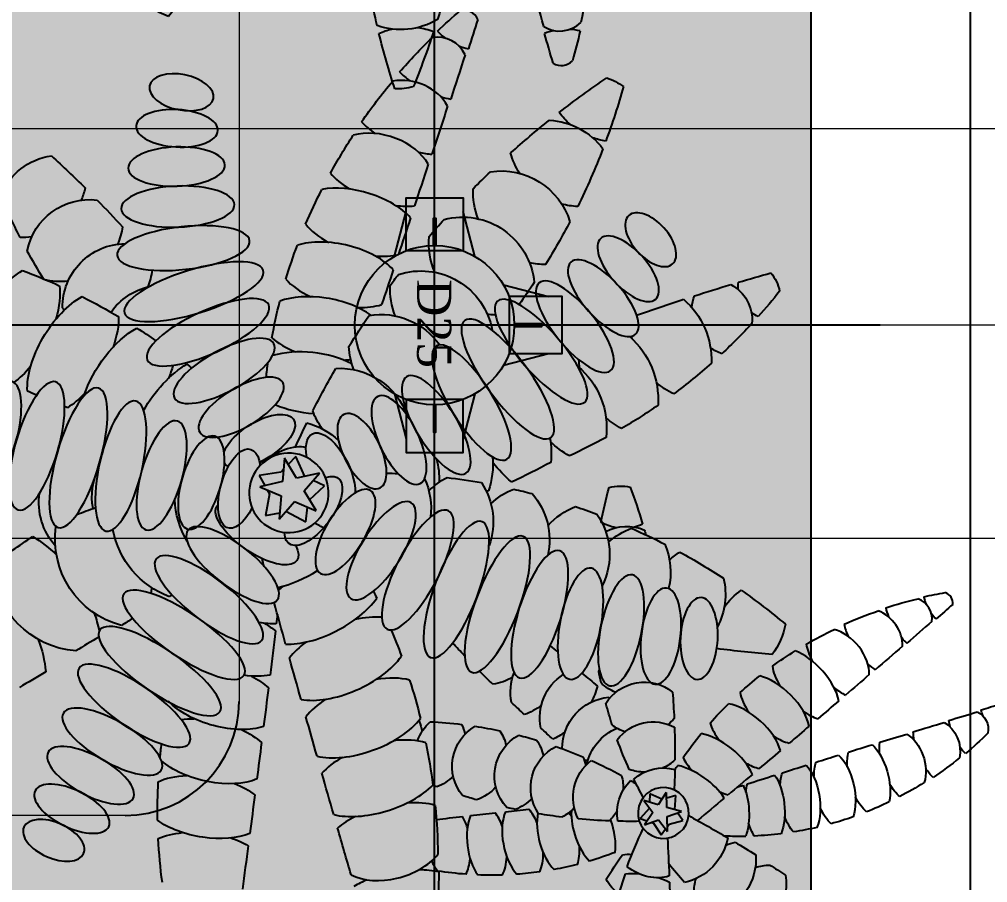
# Model space of a CAD drawing. Header units: millimetres. Extents: x -343543 to 400519, y -115663 to 104219.
# Drawn here: x 30962.3 to 31387.5, y -35083.5 to -34704.4 of the extents above; entities that cross this region are included whole.
import ezdxf

# ---------------------------------------------------------------- set-up
doc = ezdxf.new("R2010")
doc.units = ezdxf.units.MM
doc.layers.get('0').update_dxf_attribs({"color": 231, "lineweight": 0})
doc.layers.get('DefPoints').update_dxf_attribs({"color": 191})
for name, color, linetype, lineweight in [('A-PATT', 252, 'Continuous', 9), ('A-SYMBOLS', 10, 'Continuous', 13), ('SME-E-COND-POW', 131, 'Continuous', 18), ('SME-E-POW-DIM', 135, 'Continuous', 18), ('TEXT DIEN', 3, 'Continuous', 18)]:
    doc.layers.add(name, color=color, linetype=linetype, lineweight=lineweight)
for name, color, linetype in [('E-WIRE', 5, 'Continuous'), ('XREF MAT BANG NOI THAT$0$A-PATT', 8, 'Continuous'), ('XREF MAT BANG NOI THAT$0$FF-Plants', 8, 'Continuous'), ('XREF MAT BANG TUONG XAY$0$A-FNSH', 8, 'Continuous'), ('XREF MAT BANG TUONG XAY$0$A-FURN', 8, 'Continuous'), ('ống ghen', 6, 'Continuous')]:
    doc.layers.add(name, color=color, linetype=linetype)
doc.styles.add('ROMANS1', font='vntimeh.shx', dxfattribs={"width": 0.8, "bigfont": 'bigfont.shx'})
doc.styles.add('SM-DIMTEXT', font='SME.shx', dxfattribs={"width": 0.7})
doc.dimstyles.new('SDIM-100', dxfattribs={"dimscale": 100, "dimtxt": 2, "dimasz": 0.6, "dimexe": 0.6, "dimexo": 0.2, "dimgap": 0.5, "dimtad": 1, "dimdec": 0, "dimzin": 12, "dimtxsty": 'SM-DIMTEXT', "dimblk": 'ARCHTICK', "dimblk1": 'ARCHTICK', "dimblk2": 'ARCHTICK', "dimcen": 0.12, "dimdle": 0.6, "dimclrd": 7, "dimclre": 8, "dimadec": 0, "dimazin": 3, "dimtfac": 2, "dimtix": 1, "dimtmove": 1, "dimatfit": 3, "dimfxl": 1, "dimtzin": 0, "dimarcsym": 1})

# ---------------------------------------------------------------- blocks, each defined once
blk = doc.blocks.new('XREF MAT BANG NOI THAT$0$YLD.Studio-03-28')
at = {"layer": 'XREF MAT BANG NOI THAT$0$FF-Plants', "color": 8}
for p, q in [((-29.06, 218.92), (-24.42, 222.98)), ((-24.42, 222.98), (-23, 219.19)), ((-35.01, 218.66), (-31.74, 218.8)), ((-32.59, 213), (-35.01, 218.66)), ((-30.1, 213.92), (-32.2, 220.17)), ((-32.2, 220.17), (-26.83, 216.35)), ((-30.36, 218.86), (-29.06, 218.92)), ((-26.83, 216.35), (-21.54, 220.27)), ((-21.54, 220.27), (-23.52, 213.99)), ((-22.39, 217.56), (-22.33, 217.39)), ((-22.33, 217.39), (-17.04, 214.24)), ((-35.39, 210), (-30.1, 213.92)), ((-32.89, 211.86), (-32.59, 213)), ((-23.52, 213.99), (-18.15, 210.17)), ((-17.04, 214.24), (-20.26, 211.67)), ((-28.81, 210.07), (-35.39, 210)), ((-34.16, 207.04), (-33.37, 210.02)), ((-26.71, 203.82), (-28.81, 210.07)), ((-24.74, 210.11), (-26.71, 203.82)), ((-18.26, 210.09), (-24.74, 210.11)), ((-21.79, 210.1), (-22.86, 204.47)), ((-28.05, 207.8), (-34.16, 207.04)), ((-22.86, 204.47), (-25.89, 206.42)), ((-3.47, 3.35), (-1.55, 13.44)), ((-1.36, 13.34), (2.83, 4.15)), ((-9.06, 2.82), (-8.03, 12.37)), ((-8.03, 12.37), (-2.3, 9.48)), ((0.92, 8.33), (9.61, 10.47)), ((9.61, 10.47), (8.81, 4.91)), ((2.83, 4.15), (13.02, 5.44)), ((13.02, 5.44), (5.54, -1.6)), ((-15.62, -3.78), (-11.18, 0.69)), ((-13.66, 2.06), (-3.47, 3.35)), ((-4.66, -2.89), (-13.66, 2.06)), ((-9.27, 2.61), (-9.06, 2.82)), ((8.25, 0.95), (13.32, -7.22)), ((-6.85, -7.71), (-15.62, -3.78)), ((-6.58, -12.98), (-4.66, -2.89)), ((5.54, -1.6), (9.92, -10.89)), ((-5.92, -9.53), (-6.85, -7.71)), ((0.91, -5.95), (-6.58, -12.98)), ((9.92, -10.89), (0.91, -5.95)), ((13.32, -7.22), (8.57, -8.04)), ((-2.6, -15.99), (-4.94, -11.44)), ((3.84, -8.87), (-2.6, -15.99)), ((5.65, -8.55), (3.84, -8.87))]:
    blk.add_line(p, q, dxfattribs=at)
for centre, major_axis, ratio, start_param, end_param in [((112.08, 162.81), (-49.51, 144.63), 1, -0.132709, -0.045878), ((78.73, 305.04), (-8.66, 1.18), 0.959793, 3.11439, 4.439794), ((111.07, 162.3), (-108.1, 108.1), 1, -0.487515, -0.393227), ((64.36, 297.58), (-7.76, 9.92), 0.800189, 3.860592, 5.342894), ((78.73, 305.04), (-7.5, 12.73), 0.490947, 0.941091, 1.224771), ((90.56, 310.2), (-4.8, 8.15), 0.490947, 1.706256, 2.018765), ((-3506.28, 4685.53), (4396.41, 3576.45), 1, -1.566496, -1.564955), ((64.36, 297.58), (-9.68, 14.44), 0.490947, 0.847911, 1.176828), ((-3507.5, 4685.01), (-3612.43, 4366.89), 1, 3.135264, 3.137574), ((110.16, 161.69), (-108.1, 108.1), 1, -0.371224, -0.289813), ((49.87, 288.97), (-9.31, 11.6), 0.671515, 3.780069, 5.510321), ((110.16, 161.69), (140.84, 59.44), 1, 1.700812, 1.771763), ((36.77, 280.2), (-11.29, 13.22), 0.490947, 3.820292, 5.530953), ((49.87, 288.97), (-10.5, 13.85), 0.490947, 0.705769, 1.183947), ((-3508.52, 4684.49), (-3637.95, 4345.65), 1, 3.126715, 3.12923), ((78.73, 305.04), (-7.5, 12.73), 0.490947, 1.899231, 2.110255), ((36.77, 280.2), (-11.29, 13.22), 0.490947, 0.612122, 1.183947), ((64.36, 297.58), (-9.68, 14.44), 0.490947, 1.965112, 2.204238), ((-36.53, 255.61), (24.13, 6.93), 1, 0.525946, 2.02247), ((110.16, 161.69), (-135.48, 70.83), 1, -0.447445, -0.381296), ((24.2, 270.68), (-12.04, 12.54), 0.490947, 3.745574, 5.607066), ((-3509.43, 4683.88), (4426, 3539.76), 1, -1.56581, -1.563625), ((24.2, 270.68), (-12.04, 12.54), 0.490947, 0.587277, 1.183947), ((49.87, 288.97), (-10.5, 13.85), 0.490947, 1.989445, 2.346129), ((-720.63, 285.06), (47.67, 699.96), 1, -1.530529, -1.51896), ((110.16, 161.69), (122.85, 90.99), 1, 1.683103, 1.75189), ((12.21, 260.44), (-12.75, 11.82), 0.490947, 3.756496, 5.600887), ((-3509.43, 4683.88), (-3727.07, 4269.46), 1, 3.100959, 3.102883), ((36.77, 280.2), (-11.29, 13.22), 0.490947, 1.989445, 2.434591), ((1735.19, -5818.21), (6085.55, 1618.54), 1, 1.570168, 1.571709), ((-34.53, 238.25), (24.11, 6.98), 1, 0.623023, 1.976347), ((-39.57, 280.44), (17.75, 17.75), 1, 4.607864, 4.865684), ((12.21, 260.44), (-12.75, 11.82), 0.490947, 0.644013, 1.183947), ((-3509.43, 4683.88), (4624.03, 3276.85), 1, -1.51289, -1.511066), ((1733.93, -5818.97), (6080.08, 1638.94), 1, 1.568463, 1.570774), ((110.16, 161.69), (137.81, 66.16), 1, 1.97756, 2.055063), ((0.84, 249.53), (-13.41, 11.06), 0.490947, 3.843286, 5.522008), ((24.2, 270.68), (-12.04, 12.54), 0.490947, 1.989445, 2.449387), ((1732.81, -5819.56), (6080.13, 1638.78), 1, 1.570977, 1.573492), ((-0.63, 379.26), (142.85, 91.9), 1, -1.384301, -1.327735), ((-720.04, 286.02), (-701.55, 6.28), 1, 3.0954, 3.110587), ((1731.66, -5819.98), (-1615.59, 6086.33), 1, 0.006845, 0.00903), ((0.84, 249.53), (-13.41, 11.06), 0.490947, 0.772729, 1.183947), ((-3509.43, 4683.88), (4666.78, 3215.67), 1, -1.502458, -1.500526), ((-1.9, 378.5), (-165.87, 36.57), 1, 2.451966, 2.538798), ((-29.43, 220.51), (24.16, 6.83), 1, 0.898919, 2.050573), ((-35.43, 264.12), (-16.34, 16.34), 1, 2.931778, 3.115115), ((110.16, 161.69), (152.65, 8.26), 1, 2.473403, 2.533368), ((-9.89, 237.97), (-14.03, 10.26), 0.490947, 3.98658, 5.391529), ((12.21, 260.44), (-12.75, 11.82), 0.490947, 1.989445, 2.378033), ((1731.66, -5819.98), (-1657.99, 6074.92), 1, 0.002676, 0.0046), ((-3802.7, -4823.64), (3939.99, 4912.23), 1, 0.037597, 0.040172), ((-35.43, 264.12), (-23.07, 1.39), 1, 1.051839, 1.328745), ((-720.04, 286.02), (616.83, 334.27), 1, -0.585206, -0.557024), ((-3509.43, 4683.88), (-3616.54, 4363.48), 1, 3.118357, 3.120569), ((1731.66, -5819.98), (-1740.97, 6051.66), 1, -0.008287, -0.006463), ((-3.02, 377.92), (155.04, 69.38), 1, -1.435677, -1.341389), ((127.6, 283.85), (-65.98, 167.44), 1, 1.44855, 1.508293), ((0.84, 249.53), (-13.41, 11.06), 0.490947, 1.989445, 2.229937), ((1731.66, -5819.98), (6068.37, 1681.78), 1, 1.574905, 1.576837), ((1731.66, -5819.98), (6040.95, 1777.78), 1, 1.561619, 1.56383), ((-3509.43, 4683.88), (4456.75, 3501), 0.999996, -1.568653, -1.568182), ((-44.34, 218.17), (2.86, 15.19), 0.674119, 0.619056, 1.96912), ((-61.12, 228.36), (6.89, 18.04), 0.490947, -1.382632, -1.117508), ((-3801.92, -4824.15), (-5247.07, 3481.64), 1, 4.656891, 4.659536), ((1731.66, -5819.98), (-1741.86, 6051.4), 1, -0.000673, 0.001759), ((-4.16, 377.5), (162.71, 48.75), 1, -1.409424, -1.328013), ((-26.44, 214.07), (10.66, 3.34), 1, 2.51498, 8.798165), ((-4.16, 377.5), (166.05, 35.75), 1, -1.435097, -1.364146), ((-14.47, 379.35), (168.73, 19.57), 1, 4.249273, 4.338395), ((-49.05, 218.03), (12.57, 12.57), 1, 2.371043, 2.858653), ((-61.12, 228.36), (6.89, 18.04), 0.490947, 4.093897, 4.421075), ((-13.69, 378.84), (130.31, 108.96), 1, 3.770987, 3.877921), ((-64.79, 221.43), (12.57, 12.57), 1, 4.751811, 4.987715), ((-4.16, 377.5), (164.77, 41.25), 1, 4.707412, 4.773561), ((526.07, -46.66), (-534.41, 43.59), 1, -0.428061, -0.382463), ((59.69, 184.07), (29.02, 10.35), 1, 0.808688, 1.28377), ((-55.75, 518.68), (303.42, 60.18), 1, 4.487866, 4.529554), ((-194.26, -81.14), (-340.97, 43.28), 1, 4.265182, 4.291331), ((-4.16, 377.5), (163.33, 46.63), 1, 4.450499, 4.528003), ((-4.16, 377.5), (164.53, 42.22), 1, 4.590669, 4.659456), ((-210.33, 182.27), (274.76, 72.47), 1, -0.238473, -0.152339), ((35.51, 81.27), (131.95, 77.19), 1, 1.656346, 1.73385), ((168.91, 65.58), (175.84, 175.84), 1, 1.749512, 1.787497), ((-26.44, 214.07), (18.86, 5.87), 1, 4.670835, 5.646892), ((0.15, 186.04), (18.66, 6.47), 1, 1.463413, 1.78637), ((-4.16, 377.5), (-169.25, 14.4), 1, 1.633457, 1.647085), ((-194.26, -81.14), (332.46, 87.19), 1, 0.686963, 0.72865), ((136.04, 286.66), (163.45, 80.39), 1, 3.162192, 3.211903), ((168.91, 65.58), (-248.62, 4.92), 1, -0.533723, -0.478886), ((-38.49, 176.4), (19.76, 4.77), 1, 1.257993, 1.538395), ((-26.44, 214.07), (19.57, 5.52), 1, 3.665974, 4.623303), ((-219.23, 208.35), (-2.52, 197.04), 1, 4.62716, 4.640944), ((0.15, 186.04), (19.73, 0.93), 1, 2.492605, 2.840702), ((-12.17, 199.02), (19.05, 5.22), 1, 4.498677, 5.919621), ((45.87, 184.29), (-15.39, 9.32), 0.456009, 4.712389, 10.995574), ((35.51, 81.27), (122.26, 91.78), 1, 1.654961, 1.723748), ((-38.49, 176.4), (14.37, 14.37), 1, 6.20659, 6.525099), ((12.76, 175.19), (13.97, 13.97), 1, 0.893491, 1.083533), ((-194.26, -81.14), (330.16, 95.54), 1, 0.616686, 0.650472), ((-219.23, 208.35), (194.06, 34.27), 1, -0.344998, -0.269905), ((136.04, 286.66), (161.48, 84.28), 1, 3.213448, 3.290852), ((0.15, 186.04), (19.09, 5.09), 1, 4.409152, 6.108959), ((51.18, 157.5), (29.51, 8.88), 1, 0.454219, 1.166567), ((62.91, 216.62), (29.87, 7.57), 1, 4.47824, 4.82433), ((35.51, 81.27), (-148.48, 36.37), 1, -0.491682, -0.425533), ((-31.6, 194.2), (19.44, 5.96), 1, 3.340978, 4.744634), ((37.36, 169.77), (-18.94, 9.66), 0.405439, 4.712389, 10.995574), ((-43.03, 160.33), (19.47, 5.84), 1, 1.450716, 1.781814), ((12.76, 175.19), (13.97, 13.97), 1, 2.10285, 2.425749), ((526.07, -46.66), (138.11, 518.1), 0.999988, 1.397662, 1.398225), ((168.91, 65.58), (175.84, 175.84), 1, 1.886405, 1.928292), ((-19.36, 195.28), (21.85, 5.76), 1, 4.079193, 5.036001), ((-210.33, 182.27), (225.55, 172.84), 1, -0.746111, -0.667384), ((35.51, 81.27), (126.64, 85.63), 1, 1.922607, 1.993558), ((-219.23, 208.35), (83.86, 178.33), 1, -1.386044, -1.32182), ((-43.03, 160.33), (14.37, 14.37), 1, 6.051325, 6.246402), ((-9.04, 158.46), (15.97, 15.97), 1, 1.62073, 1.685999), ((136.04, 286.66), (-147, 107.56), 1, 1.299788, 1.35347), ((-38.49, 176.4), (19.63, 5.27), 1, 3.264132, 4.962173), ((-152.83, 119.29), (-39.14, 157.18), 0.999998, -1.523468, -1.519833), ((29.73, 153.87), (-23, 9.44), 0.362784, 4.712389, 10.995574), ((25.1, 162.9), (13.97, 13.97), 1, 2.141547, 2.531114), ((-4398.2, 3808.72), (-4372.42, 3605.73), 1, 3.130858, 3.132682), ((-49.93, 142.53), (20.08, 3.19), 1, 1.584425, 2.014209), ((-15.18, 180.12), (21.78, 6), 1, 3.848498, 5.329427), ((-249.22, -74.28), (240.39, 111.48), 1, 0.552036, 0.646324), ((168.91, 65.58), (-235.52, 79.79), 1, -0.059773, -0.044377), ((-7.94, 123.66), (26.28, 26.28), 1, 1.152024, 1.315215), ((-7.94, 123.66), (35.75, 10.14), 1, 0.979264, 1.182981), ((-157.18, 139.15), (114.54, 114.54), 1, 5.565279, 5.620627), ((136.04, 286.66), (128.8, 128.8), 1, 3.129157, 3.158314), ((45.83, 132.09), (29.23, 9.76), 1, 0.24432, 0.891093), ((35.51, 81.27), (152.83, 3.55), 1, 2.59867, 2.680081), ((-43.03, 160.33), (19.7, 5.03), 1, 3.119432, 4.947597), ((-49.93, 142.53), (19.63, 5.28), 1, 0.11264, 0.485987), ((596.91, 254.59), (622.34, 106.69), 1, 3.129017, 3.14043), ((12.76, 175.19), (-13.97, 13.97), 1, 2.186059, 2.216859), ((59.69, 184.07), (-21.79, 21.79), 1, 2.605271, 2.789078), ((-4398.2, 3808.72), (3709.3, 4284.92), 1, -1.56033, -1.558406), ((-219.23, 208.35), (102.72, 168.17), 1, -1.36396, -1.323145), ((22.16, 137.48), (-22.9, 9.68), 0.362784, 4.712389, 10.995574), ((-55.34, 126.48), (19.56, 5.55), 1, 1.427415, 1.933279), ((-9.38, 164.4), (21.7, 6.3), 1, 3.632054, 4.833195), ((-210.33, 182.27), (284.07, 6.79), 1, -0.199224, -0.142547), ((-247.88, -75.62), (-253.08, 78.52), 1, 4.325258, 4.406669), ((-4398.2, 3808.72), (-4350.72, 3631.89), 1, 3.131468, 3.133513), ((168.91, 65.58), (247.86, 20.07), 1, 2.745054, 2.77094), ((-7.93, 115.69), (27.09, 10.34), 1, 1.529921, 1.821852), ((-49.93, 142.53), (19.47, 5.84), 1, 3.143861, 4.874981), ((-55.34, 126.48), (18.96, 7.33), 1, 0.02821, 0.371208), ((599.04, 237.65), (446.48, 446.48), 1, 2.51248, 2.524814), ((-155.05, 122.21), (-53.34, 152.94), 1, 4.436484, 4.462597), ((37.32, 105.52), (29.5, 8.92), 1, 0.070833, 1.148318), ((52.57, 141.4), (18.84, 5.94), 1, -1.380608, -0.489438), ((-193.37, -80.66), (272.7, 209.21), 0.999999, 0.034329, 0.040727), ((-219.23, 208.35), (-196.25, 17.86), 1, 2.791531, 2.84736), ((15.6, 120.29), (-28.08, 8.27), 0.32034, 4.712389, 10.995574), ((51.18, 157.5), (29.65, 8.4), 1, 4.685359, 5.071661), ((83.87, 118.76), (13.97, 13.97), 1, 1.326609, 1.520011), ((-193.37, -80.66), (302.02, 164.06), 1, 0.133382, 0.183242), ((-61.07, 108.37), (19.97, 3.81), 1, 1.553919, 1.98021), ((-7.25, 147.46), (22.08, 4.8), 1, 3.700579, 4.290899), ((212.26, -123.41), (123.87, 220.24), 1, 0.592112, 0.649927), ((179.63, 116.05), (17.05, 4.43), 1, 0.017414, 0.528736), ((168.91, 65.58), (-241.25, 60.29), 1, 0.002879, 0.010825), ((-4.62, 105.25), (21.36, 7.37), 1, 1.660238, 2.075107), ((83.87, 118.76), (19.39, 3.79), 1, 2.53236, 2.87845), ((212.26, -123.41), (216.66, 130.03), 1, 1.183698, 1.258), ((165.08, 110.91), (16.86, 5.1), 1, -0.398908, 0.769616), ((192.02, 124.28), (10.36, 10.36), 1, 2.177455, 2.408366), ((-247.88, -75.62), (-252.5, 80.36), 1, 4.227807, 4.298758), ((-61.07, 108.37), (14.37, 14.37), 1, 6.040312, 6.266533), ((599.04, 237.65), (-118.6, 620.18), 1, 1.568655, 1.58163), ((136.93, 287.13), (180.4, 25.21), 1, 4.162602, 4.248736), ((65.77, 129.34), (19.56, 2.78), 1, -0.991297, -0.516216), ((212.26, -123.41), (243.25, 68.4), 1, 1.548958, 1.633521), ((130.29, 91.05), (34.26, 9.83), 1, -0.154889, 0.732814), ((174.08, 117.62), (13.83, 13.83), 1, 2.090464, 2.377913), ((-442.18, 870.59), (-725.84, 665.89), 1, 3.003743, 3.018754), ((7408.97, 6418.74), (7972.1, 5739.9), 1, 3.214224, 3.216408), ((-219.23, 208.35), (-195.85, 21.8), 1, 2.710852, 2.781096), ((8.86, 102.44), (-31.05, 7.29), 0.300118, 4.712389, 10.995574), ((-210.33, 182.27), (200.93, 200.93), 1, 5.229534, 5.264231), ((161.54, 110.34), (32.81, 4.67), 1, 2.856985, 3.134232), ((212.26, -123.41), (-178.67, 178.67), 1, -0.414961, -0.339827), ((101.85, 79.89), (36.02, 10.01), 1, -0.133882, 0.768981), ((192.02, 124.28), (10.36, 10.36), 1, 3.225486, 3.448654), ((-55.34, 126.48), (19.81, 4.54), 1, 4.229445, 4.734078), ((27.94, 80.03), (29.81, 7.8), 1, 0.004255, 0.944321), ((45.83, 132.09), (29.57, 8.66), 1, 4.562886, 5.044669), ((-442.18, 870.59), (801.61, 572.42), 1, -1.520806, -1.503839), ((-69.85, 91.43), (14.37, 14.37), 1, 6.083489, 6.308121), ((-219.23, 208.35), (-162.14, 111.99), 0.999993, 3.177662, 3.179972), ((-247.88, -75.62), (-247.49, 94.68), 1, 4.177625, 4.243774), ((599.04, 237.65), (-135.55, 616.7), 1, 1.569186, 1.581315), ((138.4, 100.91), (24.92, 24.92), 1, 2.251134, 2.489202), ((212.26, -123.41), (237.46, 86.4), 1, 1.698623, 1.769893), ((80.27, 69.71), (33.9, 9.65), 1, -0.177157, 0.821616), ((174.08, 117.62), (13.83, 13.83), 1, 3.425162, 3.695399), ((7408.97, 6418.74), (7565.69, 6265.88), 1, 3.149351, 3.151275), ((4.15, 83.88), (-31.05, 7.29), 0.300118, 4.712389, 10.995574), ((-442.18, 870.59), (910.7, 375.34), 1, -1.318792, -1.296699), ((125.75, 89.41), (31.99, 31.99), 1, 2.292971, 2.522054), ((-210.33, 182.27), (135.08, 249.99), 1, -1.44289, -1.413733), ((189.63, -137.44), (232.66, 98.59), 1, 1.646774, 1.723184), ((57.64, 55.67), (33.49, 10.99), 1, 0.477208, 0.781672), ((111.64, 56.42), (-7.72, 28.24), 0.32034, 1.570796326843089, 7.853981634022675), ((129.01, 62.6), (-7.23, 23.79), 0.362784, 1.570796326542845, 7.853981633722432), ((146.35, 65.94), (-5.23, 20.61), 0.405439, 1.570796326753082, 7.853981633932668), ((161.54, 110.34), (-23.43, 23.43), 1, 1.594904, 1.627151), ((163.18, 67.82), (-4.34, 17.46), 0.456009, 1.570796327003859, 7.853981634183445), ((20.76, 55.09), (29.64, 8.42), 1, 0.111098, 1.050224), ((93.51, 50.97), (-10.8, 30.01), 0.300118, 1.570796326502317, 7.853981633681903), ((179.29, 68.9), (-3.44, 13.91), 0.543524, 1.570796326758771, 7.853981633938357), ((-4072.05, -7847.89), (4291.59, 7729.68), 1, 0.045968, 0.048152), ((-247.88, -75.62), (-225.55, 139.07), 1, 4.276146, 4.322723), ((37.32, 105.52), (29.7, 8.22), 1, 4.657908, 5.047475), ((114.45, 84.22), (55.34, 17.26), 1, 2.954557, 3.158273), ((7408.97, 6418.74), (-7814.55, 5952.61), 1, 1.353149, 1.354972), ((1.84, 65.02), (-29.08, 3.35), 0.32034, 4.712389, 10.995574), ((76.05, 43.59), (-11.97, 26.71), 0.32034, 1.570796326202381, 7.853981633381967), ((138.4, 100.91), (24.92, 24.92), 1, 3.208423, 3.306613), ((-136.57, 45.73), (11.39, 24.61), 0.490947, 0.678699, 2.38936), ((-157.53, 58.59), (12.81, 23.9), 0.490947, -1.152148, -0.795463), ((-4072.05, -7847.89), (-8006.89, 3749.05), 1, 4.686888, 4.688812), ((214.95, -118.36), (178.67, 178.67), 1, 1.507122, 1.510757), ((39.13, 37.21), (32.6, 13.39), 1, 0.497671, 0.926523), ((-210.33, 182.27), (200.93, 200.93), 1, 5.025432, 5.079115), ((-136.57, 45.73), (11.39, 24.61), 0.490947, -1.152148, -0.707001), ((59.21, 36.19), (-10.29, 22.63), 0.362784, 1.570796326205139, 7.853981633384725), ((-114.89, 34.11), (9.94, 25.23), 0.490947, 0.603982, 2.420377), ((-4072.05, -7847.89), (4131.37, 7816.49), 1, 0.020191, 0.022015), ((-0.12, 46.92), (-24.85, 0.77), 0.362784, 4.712389, 10.995574), ((-247.88, -75.62), (-132.14, 229.68), 1, 4.701668, 4.714353), ((10.37, 29.18), (29.95, 7.23), 1, 0.306291, 0.866837), ((7408.97, 6418.74), (7593.47, 6232.18), 1, 3.159148, 3.16108), ((27.94, 80.03), (29.51, 8.85), 1, 4.597926, 4.920824), ((20.36, 21.41), (35.04, 3.76), 1, 0.611668, 0.904591), ((-16.31, 226.91), (208.22, 116.26), 1, 3.476887, 3.558298), ((-92.58, 23.77), (8.46, 25.76), 0.490947, 0.614903, 2.459294), ((-114.89, 34.11), (9.94, 25.23), 0.490947, -1.152148, -0.692206), ((-4072.05, -7847.89), (-7987.25, 3790.71), 1, 4.686738, 4.688669), ((44.58, 26.29), (-10.69, 18.38), 0.405439, 4.712389, 10.995574), ((-157.53, 58.59), (12.81, 23.9), 0.490947, 3.847362, 4.32554), ((-92.58, 23.77), (8.46, 25.76), 0.490947, -1.152148, -0.763559), ((-2.03, 29.34), (-21.23, 1.07), 0.405439, 4.712389, 10.995574), ((-69.7, 14.75), (6.95, 26.21), 0.490947, 0.701694, 1.194978), ((-4072.05, -7847.89), (4134.36, 7814.91), 1, 0.014988, 0.0172), ((7408.97, 6418.74), (7542.37, 6293.93), 1, 3.153558, 3.155493), ((-210.33, 182.27), (117.51, 258.72), 1, 4.57275, 4.590231), ((131.9, -270.46), (303.95, 46.02), 1, 1.410038, 1.448165), ((115.03, 12.41), (30.45, 8.87), 1, -1.13023, 0.600891), ((170.71, 18.85), (30.84, 7.37), 1, 2.308965, 2.535186), ((131.9, -270.46), (272.76, 141.78), 1, 0.980189, 1.050433), ((141.32, 15.18), (30.56, 8.47), 1, -1.009427, 0.406762), ((200.45, 17.42), (29.63, 11.31), 1, 2.222132, 2.446764), ((131.9, -270.46), (305.03, 38.2), 1, 1.220489, 1.310482), ((-16.31, 226.91), (-238.48, 0.16), 1, 0.960407, 1.031357), ((-136.57, 45.73), (11.39, 24.61), 0.490947, 3.753714, 4.32554), ((31.44, 15.55), (-8.97, 15.6), 0.456009, 4.712389, 10.995574), ((85.3, 10.6), (30.46, 8.83), 1, -1.194927, 0.516377), ((141.32, 15.18), (22.42, 22.42), 1, 1.840951, 1.956005), ((-98.24, -4.21), (-0.17, 31.89), 0.300118, 1.570796327715664, 7.85398163489525), ((-79.1, -4.35), (-0.17, 31.89), 0.300118, 1.570796327681729, 7.853981634861315), ((-60.17, -3.81), (-1.93, 29.21), 0.32034, 1.570796327460503, 7.853981634640089), ((-46.34, 7.07), (5.41, 26.57), 0.490947, 0.844988, 1.162328), ((-69.7, 14.75), (6.95, 26.21), 0.490947, -1.152148, -0.911655), ((-4072.05, -7847.89), (4020.43, 7874.12), 0.999995, -0.000358, 0.000114), ((170.71, 18.85), (30.57, 8.42), 1, -0.803958, 0.062594), ((233.01, 15.25), (22.42, 22.42), 1, 1.930346, 2.11832), ((131.9, -270.46), (304.53, 42.02), 1, 1.114106, 1.196533), ((-117.19, -5.07), (-0.24, 29.27), 0.32034, 1.570796327763428, 7.853981634943015), ((-41.75, -3.63), (-1.75, 24.8), 0.362784, 1.570796327655833, 7.853981634835419), ((-2.21, 12.53), (17.97, 0.96), 0.456009, -0.597189, 3.712648), ((16.7, 8.87), (-8.97, 15.6), 0.456009, 2.146873, 5.563258), ((29.85, 4.77), (30.46, 8.82), 1, -0.925589, 0.347124), ((20.36, 21.41), (-24.92, 24.92), 1, 3.981782, 4.006026), ((196.77, 21.01), (29.26, 12.23), 1, -0.642229, -0.384041), ((-153.2, -3.84), (1.96, 21.17), 0.405439, 1.570796328573082, 7.853981635752668), ((-135.56, -4.21), (1.64, 24.81), 0.362784, 1.570796328117058, 7.853981635296644), ((-16.31, 226.91), (-229.22, 65.8), 1, 1.354724, 1.380164), ((-114.89, 34.11), (9.94, 25.23), 0.490947, 4.089229, 4.32554), ((-24.15, -2.6), (-0.19, 21.26), 0.405439, -0.638013, 3.222605), ((-1.68, -0.85), (16.8, 4.68), 1, 0.976365, 7.25955), ((526.07, -46.66), (-533.78, 50.69), 1, -0.031866, -0.022297), ((16.7, 8.87), (-8.97, 15.6), 0.456009, 0.467456, 0.526537), ((59.57, 6.58), (30.5, 8.67), 1, -1.032415, 0.085581), ((-185.93, -1.32), (2.52, 14.11), 0.543524, 1.570796329850885, 7.853981637030471), ((-169.96, -2.47), (2.51, 17.82), 0.456009, 1.570796329214219, 7.853981636393805), ((81.71, 372.75), (371.35, 112.19), 1, -1.545573, -1.47882), ((233.01, 15.25), (30.06, 10.11), 1, 2.93965, 3.167819), ((7408.97, 6418.74), (7448.64, 6404.58), 0.999996, 3.142396, 3.142759), ((-1.68, -0.85), (30.78, 7.61), 1, -0.583658, -0.076766), ((200.45, 17.42), (29.86, 10.67), 1, 3.204448, 3.514965), ((170.71, 18.85), (31.33, 4.91), 1, 3.588127, 4.014418), ((81.71, 372.75), (375.62, 96.94), 1, 4.706787, 4.764263), ((141.32, 15.18), (30.42, 8.96), 1, 3.418614, 3.924478), ((-16.31, 226.91), (43.89, 234.41), 0.999817, 3.101661, 3.102023), ((2.69, -9.62), (16.43, 7.35), 0.456009, 4.469975, 5.881978), ((59.57, 6.58), (31.6, 2.68), 1, 3.411523, 3.691925), ((85.3, 10.6), (29.74, 11), 1, 3.388901, 3.719999), ((115.03, 12.41), (30.13, 9.89), 1, 3.425709, 3.855493), ((81.71, 372.75), (387.2, 23.64), 1, -1.44344, -1.416014), ((-12.27, -19.93), (-17.13, 5.51), 0.456009, -1.202658, 3.956111), ((9.82, -24.4), (16.43, 7.35), 0.456009, 3.676106, 8.112547), ((81.71, 372.75), (125.7, 366.99), 1, 3.303209, 3.333224), ((81.71, 372.75), (303.3, 241.85), 1, 3.916053, 3.97089), ((81.71, 372.75), (381.59, 69.8), 1, 4.646106, 4.671992), ((81.71, 372.75), (385.57, 42.67), 1, 4.562726, 4.604613), ((-2252.85, -8538.39), (-8545.74, 2266.3), 1, 4.701636, 4.70346), ((81.71, 372.75), (274.3, 274.3), 1, 3.970904, 3.9863), ((-30.7, -28.05), (37.63, 10.85), 1, 2.625319, 3.656142), ((347.71, -1031.03), (-421.87, 1009.88), 1, -0.006631, -0.005322), ((-2252.85, -8538.39), (-8551.83, 2243.17), 1, 4.696208, 4.698132), ((-19.42, -35.27), (-20.27, 6.41), 0.405439, 4.712389, 10.995574), ((-2252.85, -8538.39), (-8621.33, 1959.18), 1, 4.660334, 4.662519), ((-54.01, -42.19), (37.73, 10.48), 1, 2.536003, 3.99264), ((349.46, -1031.24), (-463.71, 991.37), 1, -0.028589, -0.02333), ((-87.23, -62.66), (27.69, 27.69), 1, 0.325822, 0.38925), ((-8.86, -9.28), (37.91, 9.83), 1, 3.330519, 3.823619), ((9.82, -24.4), (16.43, 7.35), 0.456009, 2.859453, 3.117262), ((17.85, -39.21), (19.27, 8.99), 0.405439, 1.57079632768765, 7.853981634867236), ((-2251.17, -8538.7), (-8572.61, 2162.43), 1, 4.681123, 4.683637), ((359.2, -1027.87), (-505.61, 970.67), 1, -0.046419, -0.035711), ((-144.74, -80.92), (62.14, 16.95), 1, 0.376175, 0.503716), ((146.28, 173.41), (125.19, 202.98), 1, 3.20818, 3.236102), ((-77.49, -59.29), (37.64, 10.78), 1, 2.340663, 3.806949), ((-26.5, -51.49), (-23.66, 7.62), 0.362784, 4.712389, 10.995574), ((26.92, -54.35), (22.08, 11.43), 0.362784, 1.570796327497962, 7.853981634677549), ((-2249.4, -8538.82), (2847.8, 8369.93), 1, 0.047108, 0.049418), ((331.95, -1039.41), (-475.18, 985.92), 1, -0.016941, -0.004606), ((-158.04, -84.69), (48.67, 12.59), 1, 0.346459, 0.63839), ((146.28, 173.41), (218.45, 95.67), 1, 3.887248, 3.956035), ((-2247.33, -8538.82), (-8509.72, 2398), 1, 4.704566, 4.706107), ((37, -69.71), (24.92, 15.36), 0.32034, 1.570796327774609, 7.853981634954195), ((-33.09, -68.65), (-27.34, 10.47), 0.32034, 4.712389, 10.995574), ((146.28, 173.41), (-237.73, 18.93), 1, 1.348729, 1.414878), ((151.8, 172.98), (230.46, 61.33), 1, 4.668631, 4.725197), ((48.34, -84.81), (24.81, 20.04), 0.300118, 1.57079632810651, 7.853981635286097), ((146.28, 173.41), (237.52, 21.41), 1, 4.428413, 4.499364), ((149.73, 172.98), (223.14, 84.15), 1, 4.474071, 4.560902), ((-220.45, 158.67), (243.63, 139.54), 1, -1.489547, -1.458183), ((-243.8, -91.45), (264.26, 19.49), 1, 0.009088, 0.019373), ((146.28, 173.41), (194.5, 137.99), 1, 4.006003, 4.087414), ((147.96, 173.1), (221.93, 87.29), 1, 4.351733, 4.446021), ((-144.74, -80.92), (63.14, 12.72), 1, -0.23803, -0.034314), ((-40.5, -86.16), (-30.37, 9.73), 0.300118, 4.712389, 10.995574), ((-35.41, -47.99), (27.47, 7.73), 1, 3.664996, 4.302342), ((0.63, -59.31), (30.07, 1.97), 0.490947, 4.416405, 5.391529), ((-50.58, -65.86), (27.48, 7.71), 1, 3.119645, 3.993323), ((-0.76, -86.6), (30.13, 0.22), 0.490947, 0.96074, 1.183947), ((61.65, -99.31), (18.92, 22.34), 0.32034, 1.570796328619921, 7.853981635799506), ((-189.38, 175.29), (267.12, 86.45), 1, -1.561478, -1.485068), ((-243.8, -91.45), (263.77, 25.24), 1, -0.115009, -0.077099), ((75.39, -111.51), (14.64, 20.1), 0.362784, 1.570796329213647, 7.853981636393232), ((-46.34, -104.18), (-27.9, 8.85), 0.32034, 4.712389, 10.995574), ((-0.76, -86.6), (30.13, 0.22), 0.490947, 4.156103, 5.522008), ((-3.74, -113.76), (-30.09, 1.53), 0.490947, -1.152148, -0.763559), ((-3.74, -113.76), (-30.09, 1.53), 0.490947, 3.785606, 4.32554), ((89.67, -121.79), (12.46, 17.23), 0.405439, 1.570796329326606, 7.853981636506192), ((9598.21, -2076.1), (2025.09, 9612.52), 0.999996, 1.576143, 1.576274), ((-243.8, -91.45), (253.99, 75.53), 1, -0.413209, -0.344422), ((20.15, -82.2), (26.71, 7.46), 1, 4.4537, 5.200923), ((33.25, -129.97), (27.7, 1.31), 1, 1.048117, 1.324965), ((-52.66, -121.47), (-23.66, 7.62), 0.362784, 4.712389, 10.995574), ((103.71, -131.02), (9.17, 15.48), 0.456009, 1.570796330207066, 7.853981637386653), ((9598.21, -2076.1), (1960.63, 9625.89), 0.999995, 1.570929, 1.571374), ((-3.74, -113.76), (-30.09, 1.53), 0.490947, 0.614903, 2.459294), ((26.1, -105.91), (26.71, 7.46), 1, 3.832451, 5.407049), ((-8.3, -140.7), (-29.95, 3.28), 0.490947, -1.152148, -0.762871), ((249.16, -37.37), (-180.84, 180.84), 1, 1.145565, 1.150477), ((42.16, -151.58), (26.58, 7.9), 1, 0.822433, 1.110363), ((-414.46, -240.64), (-94.86, 473.15), 1, -1.563798, -1.53036), ((117.96, -138.21), (5.53, 13.22), 0.543524, 1.570796330777153, 7.853981637956739), ((-8.3, -140.7), (-29.95, 3.28), 0.490947, 3.728869, 4.32554), ((-243.8, -91.45), (235.19, 122.06), 1, -0.711068, -0.64492), ((42.16, -151.58), (26.99, 6.37), 1, 2.186811, 2.573114), ((249.16, -37.37), (251.39, 46.98), 1, 3.38012, 3.436797), ((33.25, -129.97), (26.64, 7.72), 1, 4.024889, 5.533726), ((-8.3, -140.7), (-29.95, 3.28), 0.490947, 0.603982, 2.465473), ((49.31, -175.65), (19.61, 19.61), 1, 0.409717, 0.613792), ((-414.46, -240.64), (472.42, 98.43), 1, -0.058503, -0.016159), ((49.31, -175.65), (19.61, 19.61), 1, 1.633109, 1.816916), ((249.16, -37.37), (-201.19, 157.88), 1, 1.171755, 1.250482), ((42.16, -151.58), (26.72, 7.43), 1, 4.215397, 5.285768)]:
    blk.add_ellipse(centre, major_axis=major_axis, ratio=ratio, start_param=start_param, end_param=end_param, dxfattribs=at)
at = {"layer": 'XREF MAT BANG NOI THAT$0$FF-Plants', "color": 8, "extrusion": (0, 0, -1)}
for centre, major_axis, ratio, start_param, end_param in [((117.18, 263.57), (5.58, 2.35), 0.874189, -0.631907, 0.605204), ((104.86, 256.22), (4.54, 8.58), 0.959793, -0.027203, 1.298201), ((117.18, 263.57), (-4.24, 9.61), 0.490947, -1.435337, -1.122828), ((88.81, 248.1), (-3.93, 13.43), 0.800189, 0.718999, 2.201301), ((104.86, 256.22), (-6.63, 15.02), 0.490947, -1.242361, -1.031338), ((71.64, 240.59), (-4.43, 15.92), 0.671515, 0.638476, 2.368728), ((88.81, 248.1), (-6.76, 18.09), 0.490947, -1.176481, -0.937354), ((117.18, 263.57), (-4.24, 9.61), 0.490947, 4.036545, 4.390012), ((71.64, 240.59), (-5.7, 18.46), 0.490947, -1.152148, -0.795463), ((55.24, 234.46), (-4.61, 18.76), 0.490947, -1.152148, -0.707001), ((55.24, 234.46), (-4.61, 18.76), 0.490947, 0.678699, 2.38936), ((104.86, 256.22), (-6.63, 15.02), 0.490947, 4.082683, 4.366363), ((38.5, 229.29), (-3.52, 18.99), 0.490947, -1.152148, -0.692206), ((38.5, 229.29), (-3.52, 18.99), 0.490947, 0.603982, 2.465473), ((21.5, 225.1), (-2.41, 19.16), 0.490947, -1.152148, -0.763559), ((21.5, 225.1), (-2.41, 19.16), 0.490947, 0.614903, 2.459294), ((4.28, 221.9), (-1.29, 19.27), 0.490947, 0.701694, 2.380415), ((88.81, 248.1), (-6.76, 18.09), 0.490947, 3.989504, 4.318421), ((-13.1, 219.71), (-0.17, 19.31), 0.490947, 0.844988, 2.249936), ((4.28, 221.9), (-1.29, 19.27), 0.490947, -1.152148, -0.911655), ((71.64, 240.59), (-5.7, 18.46), 0.490947, 3.847362, 4.32554), ((55.24, 234.46), (-4.61, 18.76), 0.490947, 3.753714, 4.32554), ((38.5, 229.29), (-3.52, 18.99), 0.490947, 3.728869, 4.32554), ((4.28, 221.9), (-1.29, 19.27), 0.490947, 3.914322, 4.32554), ((21.5, 225.1), (-2.41, 19.16), 0.490947, 3.785606, 4.32554), ((-49.67, 192.68), (-10.73, 13.68), 0.490947, 0.772729, 1.678136), ((-49.67, 192.68), (-10.73, 13.68), 0.490947, 4.035032, 5.522008), ((-60.86, 181.57), (-11.51, 13.03), 0.490947, 0.644013, 1.183947), ((-60.86, 181.57), (-11.51, 13.03), 0.490947, 3.919733, 5.600887), ((-71.38, 169.83), (-12.25, 12.34), 0.490947, 0.587277, 1.183947), ((-60.86, 181.57), (-11.51, 13.03), 0.490947, 1.989445, 2.116551), ((-71.38, 169.83), (-12.25, 12.34), 0.490947, 3.745574, 5.607066), ((-81.19, 157.49), (-12.94, 11.6), 0.490947, 0.612122, 1.183947), ((-71.38, 169.83), (-12.25, 12.34), 0.490947, 1.989445, 2.449387), ((-81.19, 157.49), (-12.94, 11.6), 0.490947, 3.820292, 5.530953), ((-81.19, 157.49), (-12.94, 11.6), 0.490947, 1.989445, 2.434591), ((-90.28, 144.61), (-13.6, 10.83), 0.490947, 0.705769, 1.183947), ((-124.93, 140.4), (21.25, 21.36), 0.490947, 0.847911, 1.176828), ((-90.28, 144.61), (-11.37, 9.58), 0.671515, -1.163527, -0.772865), ((-90.28, 144.61), (-13.6, 10.83), 0.490947, 1.989445, 2.346129), ((-103.12, 120.95), (19.68, 16.64), 0.671515, 3.780069, 5.510321), ((-103.12, 120.95), (22.46, 20.09), 0.490947, 0.705769, 1.183947), ((-124.93, 140.4), (21.25, 21.36), 0.490947, 1.965112, 2.204238), ((-83.74, 101.68), (23.59, 18.75), 0.490947, 3.820292, 5.530953), ((-83.74, 101.68), (23.59, 18.75), 0.490947, 0.612122, 1.183947), ((-103.12, 120.95), (22.46, 20.09), 0.490947, 1.989445, 2.346129), ((-65.52, 81.32), (24.64, 17.35), 0.490947, 3.745574, 5.607066), ((-65.52, 81.32), (24.64, 17.35), 0.490947, 0.587277, 1.183947), ((-83.74, 101.68), (23.59, 18.75), 0.490947, 1.989445, 2.434591), ((-48.51, 59.94), (25.6, 15.88), 0.490947, 3.756496, 5.600887), ((-65.52, 81.32), (24.64, 17.35), 0.490947, 1.989445, 2.449387), ((-48.51, 59.94), (25.6, 15.88), 0.490947, 0.725468, 1.183947), ((-32.77, 37.6), (26.48, 14.37), 0.490947, 3.843286, 5.522008), ((-48.51, 59.94), (25.6, 15.88), 0.490947, 1.989445, 2.378033), ((-18.36, 14.39), (27.28, 12.8), 0.490947, 4.11724, 4.776912), ((-32.77, 37.6), (26.48, 14.37), 0.490947, 1.989445, 2.083734), ((43.77, -19.86), (12.4, 24.11), 0.490947, 4.153605, 4.819728), ((43.77, -19.86), (12.4, 24.11), 0.490947, 0.893439, 2.300645), ((66.8, -28.49), (10.98, 24.79), 0.490947, -1.152148, -1.025041), ((66.8, -28.49), (10.98, 24.79), 0.490947, 0.778141, 2.459294), ((90.29, -35.76), (9.52, 25.39), 0.490947, -1.152148, -0.692206), ((90.29, -35.76), (9.52, 25.39), 0.490947, 0.603982, 2.465473), ((114.17, -41.66), (8.03, 25.9), 0.490947, -1.152148, -0.707001), ((114.17, -41.66), (8.03, 25.9), 0.490947, 0.678699, 2.38936), ((138.34, -46.15), (6.51, 26.33), 0.490947, -1.152148, -0.795463), ((66.8, -28.49), (10.98, 24.79), 0.490947, 3.785606, 4.32554), ((138.34, -46.15), (6.19, 22.36), 0.671515, 0.638476, 2.368728), ((164.42, -49.55), (4.97, 26.66), 0.490947, -1.176481, -0.937354), ((164.42, -49.55), (5, 19), 0.800189, 0.718999, 2.201301), ((90.29, -35.76), (9.52, 25.39), 0.490947, 3.728869, 4.32554), ((189.61, -51.4), (2.9, 22.87), 0.490947, -1.242361, -1.031338), ((189.61, -51.4), (11.68, 7.03), 0.959793, -0.027203, 1.298202), ((209.76, -51.49), (1.85, 14.64), 0.490947, -1.435337, -1.122828), ((114.17, -41.66), (8.03, 25.9), 0.490947, 3.753714, 4.32554), ((209.76, -51.49), (-8.42, 1.21), 0.874189, 2.509686, 3.746797), ((138.34, -46.15), (6.51, 26.33), 0.490947, 3.847362, 4.32554), ((209.76, -51.49), (1.85, 14.64), 0.490947, 4.036545, 4.390012), ((164.42, -49.55), (4.97, 26.66), 0.490947, 3.989504, 4.318421), ((189.61, -51.4), (2.9, 22.87), 0.490947, 4.082683, 4.366363)]:
    blk.add_ellipse(centre, major_axis=major_axis, ratio=ratio, start_param=start_param, end_param=end_param, dxfattribs=at)
blk = doc.blocks.new('XREF MAT BANG NOI THAT')
at = {"layer": 'XREF MAT BANG NOI THAT$0$A-PATT'}
h = blk.add_hatch(dxfattribs=at)
h.set_pattern_fill('CROSS', color=8, scale=5)
h.paths.add_polyline_path([(30849.97, -37715), (31309.97, -37715), (31309.97, -32895), (30849.97, -32895)])
at = {"color": 8}
for points in [[(30779.97, -37785), (31379.97, -37785), (31379.97, -32825), (30779.97, -32825)], [(30849.97, -37715), (31309.97, -37715), (31309.97, -32895), (30849.97, -32895)]]:
    blk.add_lwpolyline(points, close=True, dxfattribs=at)
for p, xscale, rotation in [((31148.54, -34506.44), -1.000000000000001, 90), ((31082.26, -34911.4), -1, 236.0580917890221)]:
    blk.add_blockref('XREF MAT BANG NOI THAT$0$YLD.Studio-03-28', p, dxfattribs=dict(at, xscale=xscale, rotation=rotation))
blk = doc.blocks.new('01.Xref _MB T1')
at = {"layer": 'XREF MAT BANG TUONG XAY$0$A-FNSH', "color": 8}
blk.add_lwpolyline([(31604.97181, -41745.00014), (31379.9718, -41745.00039), (31379.9718, -40315.00001), (31189.99022, -40315.00001), (31189.99022, -39785.00001), (31379.98019, -39785.00004), (31379.98092, -35715.00001), (31189.99023, -35715.00001), (31189.99023, -35285.00001), (31379.98015, -35285.00001), (31379.96933, -30914.99949), (31289.99246, -30914.99918), (31289.98296, -30824.99967), (25501.66726, -30824.99964), (25501.67699, -30504.99947)], dxfattribs=at)
at = {"layer": 'XREF MAT BANG TUONG XAY$0$A-FURN', "color": 8}
for points in [[(30779.97428, -37784.99675), (31379.97428, -37784.99675), (31379.97428, -32824.99642), (30779.97428, -32824.99642)], [(30849.97428, -37714.99675), (31309.97428, -37714.99675), (31309.97428, -32894.99642), (30849.97428, -32894.99642)]]:
    blk.add_lwpolyline(points, close=True, dxfattribs=at)
at = {"layer": 'A-PATT', "color": 8}
blk.add_blockref('XREF MAT BANG NOI THAT', (0, 0), dxfattribs=at)
blk = doc.blocks.new('_ArchTick')
at = {"color": 0, "linetype": 'ByBlock', "const_width": 0.15}
blk.add_lwpolyline([(-0.5, -0.5), (0.5, 0.5)], dxfattribs=at)
blk = doc.blocks.new('*D1496')
at = {"layer": 'DefPoints', "color": 0, "linetype": 'Continuous', "ltscale": 1000, "transparency": 16777216}
for p in [(30559.66, -34838.63), (31360.31, -34838.63), (31245.2, -41326.96)]:
    blk.add_point(p, dxfattribs=at)
at = {"layer": 'SME-E-POW-DIM', "color": 7, "linetype": 'Continuous', "lineweight": -2, "ltscale": 1000, "transparency": 16777216}
blk.add_line((30559.66, -41386.96), (30559.66, -34778.63), dxfattribs=at)
at = {"layer": 'SME-E-POW-DIM', "color": 8, "linetype": 'Continuous', "lineweight": -2, "ltscale": 1000, "transparency": 16777216}
for p, q in [((31340.31, -34838.63), (30499.66, -34838.63)), ((31225.2, -41326.96), (30499.66, -41326.96))]:
    blk.add_line(p, q, dxfattribs=at)
at = {"layer": 'SME-E-POW-DIM', "color": 7, "linetype": 'Continuous', "lineweight": -2, "ltscale": 1000, "transparency": 16777216, "xscale": 60, "yscale": 60, "zscale": 60}
for p, rotation in [((30559.66, -34838.63), 90), ((30559.66, -41326.96), 270)]:
    blk.add_blockref('_ArchTick', p, dxfattribs=dict(at, rotation=rotation))
at = {"layer": 'SME-E-POW-DIM', "color": 0, "linetype": 'Continuous', "ltscale": 1000, "transparency": 16777216, "insert": (30409.66, -38082.8), "char_height": 200, "attachment_point": 5, "rotation": 90, "style": 'SM-DIMTEXT'}
blk.add_mtext('6488', dxfattribs=at)
blk = doc.blocks.new('C3-D25')
at = {"layer": 'ống ghen', "ltscale": 30}
for points in [[(5338713.34, -3869071.31), (5338713.34, -3869048.04), (5338688.34, -3869048.04), (5338688.34, -3869071.31)], [(5338701.39, -3869069.05), (5338701.39, -3869056.98), (5338700.3, -3869056.98), (5338700.3, -3869069.05)], [(5338668.17, -3869116.55), (5338644.9, -3869116.55), (5338644.9, -3869091.55), (5338668.17, -3869091.55)], [(5338733.52, -3869116.55), (5338756.79, -3869116.55), (5338756.79, -3869091.55), (5338733.52, -3869091.55)], [(5338665.9, -3869104.59), (5338653.83, -3869104.59), (5338653.83, -3869103.5), (5338665.9, -3869103.5)], [(5338735.79, -3869104.59), (5338747.86, -3869104.59), (5338747.86, -3869103.5), (5338735.79, -3869103.5)]]:
    blk.add_lwpolyline(points, close=True, dxfattribs=at)
for points in [[(5338683.2, -3869073.76), (5338688.34, -3869054.04)], [(5338718.49, -3869073.76), (5338713.34, -3869054.04)], [(5338670.61, -3869086.4), (5338650.9, -3869091.55)], [(5338731.07, -3869086.4), (5338750.79, -3869091.55)], [(5338670.61, -3869121.69), (5338650.9, -3869116.55)], [(5338731.07, -3869121.69), (5338750.79, -3869116.55)]]:
    blk.add_lwpolyline(points, dxfattribs=at)
blk.add_circle((5338700.84, -3869104.05), 35, dxfattribs=at)
at = {"layer": 'TEXT DIEN', "ltscale": 30, "style": 'ROMANS1'}
blk.add_text('D25', height=15, dxfattribs=at).set_placement((5338680.66, -3869111.71))
blk = doc.blocks.new('*D1602')
at = {"layer": 'DefPoints', "color": 0, "linetype": 'Continuous', "ltscale": 1000, "transparency": 16777216}
for p in [(30559.66, -30937.37), (30972.61, -30937.37), (31144.62, -34838.63)]:
    blk.add_point(p, dxfattribs=at)
at = {"layer": 'SME-E-POW-DIM', "color": 7, "linetype": 'Continuous', "lineweight": -2, "ltscale": 1000, "transparency": 16777216}
blk.add_line((30559.66, -34898.63), (30559.66, -30877.37), dxfattribs=at)
at = {"layer": 'SME-E-POW-DIM', "color": 8, "linetype": 'Continuous', "lineweight": -2, "ltscale": 1000, "transparency": 16777216}
for p, q in [((30952.61, -30937.37), (30499.66, -30937.37)), ((31124.62, -34838.63), (30499.66, -34838.63))]:
    blk.add_line(p, q, dxfattribs=at)
at = {"layer": 'SME-E-POW-DIM', "color": 7, "linetype": 'Continuous', "lineweight": -2, "ltscale": 1000, "transparency": 16777216, "xscale": 60, "yscale": 60, "zscale": 60}
for p, rotation in [((30559.66, -30937.37), 90), ((30559.66, -34838.63), 270)]:
    blk.add_blockref('_ArchTick', p, dxfattribs=dict(at, rotation=rotation))
at = {"layer": 'SME-E-POW-DIM', "color": 0, "linetype": 'Continuous', "ltscale": 1000, "transparency": 16777216, "insert": (30409.66, -32888), "char_height": 200, "attachment_point": 5, "rotation": 90, "style": 'SM-DIMTEXT'}
blk.add_mtext('3901', dxfattribs=at)
blk = doc.blocks.new('*D1603')
at = {"layer": 'DefPoints', "color": 0, "linetype": 'Continuous', "ltscale": 1000, "transparency": 16777216}
for p in [(31834.71, -34347.63), (31144.62, -34838.63), (31834.71, -34838.63)]:
    blk.add_point(p, dxfattribs=at)
at = {"layer": 'SME-E-POW-DIM', "color": 8, "linetype": 'Continuous', "lineweight": -2, "ltscale": 1000, "transparency": 16777216}
for p, q in [((31144.62, -34818.63), (31144.62, -34287.63)), ((31834.71, -34818.63), (31834.71, -34287.63))]:
    blk.add_line(p, q, dxfattribs=at)
at = {"layer": 'SME-E-POW-DIM', "color": 7, "linetype": 'Continuous', "lineweight": -2, "ltscale": 1000, "transparency": 16777216}
blk.add_line((31084.62, -34347.63), (31894.71, -34347.63), dxfattribs=at)
at = {"layer": 'SME-E-POW-DIM', "color": 7, "linetype": 'Continuous', "lineweight": -2, "ltscale": 1000, "transparency": 16777216, "xscale": 60, "yscale": 60, "zscale": 60, "rotation": 180}
blk.add_blockref('_ArchTick', (31144.62, -34347.63), dxfattribs=at)
at = {"layer": 'SME-E-POW-DIM', "color": 7, "linetype": 'Continuous', "lineweight": -2, "ltscale": 1000, "transparency": 16777216, "xscale": 60, "yscale": 60, "zscale": 60}
blk.add_blockref('_ArchTick', (31834.71, -34347.63), dxfattribs=at)
at = {"layer": 'SME-E-POW-DIM', "color": 0, "linetype": 'Continuous', "ltscale": 1000, "transparency": 16777216, "insert": (31489.66, -34197.63), "char_height": 200, "attachment_point": 5, "style": 'SM-DIMTEXT'}
blk.add_mtext('690', dxfattribs=at)

msp = doc.modelspace()

# ---------------------------------------------------------------- block references
at = {"layer": 'A-SYMBOLS'}
msp.add_blockref('01.Xref _MB T1', (0, 0), dxfattribs=at)

# ---------------------------------------------------------------- next in the draw order: linework, layer by layer
at = {"layer": 'E-WIRE', "color": 3, "elevation": 0}
msp.add_lwpolyline([(31394.99, -41326.96), (31194.62, -41326.96, -0.414214), (31144.62, -41276.96), (31144.62, -30987.37, 0.414214), (31094.62, -30937.37), (20344.68, -30937.37, 0.414214), (20232.36, -31049.69), (20232.36, -37731.06, -0.414214), (20182.36, -37781.06), (20104.99, -37781.06)], format="xyb", dxfattribs=at)
at = {"layer": 'E-WIRE', "color": 3}
msp.add_arc((31008.72, -35003.94, 0), 50, 270, 0, dxfattribs=at)
at = {"layer": 'SME-E-COND-POW', "color": 3}
for p, q in [((31058.72, -31115.56, 0), (31058.72, -35003.94, 0)), ((31834.71, -34838.63), (31144.62, -34838.63)), ((31008.72, -35053.94, 0), (23445.06, -35053.94, 0))]:
    msp.add_line(p, q, dxfattribs=at)
at = {"layer": 'SME-E-COND-POW', "color": 3, "linetype": 'Continuous', "ltscale": 1000}
for p, q in [((30202.81, -34752.34), (31834.71, -34752.34)), ((30331.9, -34932.22), (31839.32, -34932.22))]:
    msp.add_line(p, q, dxfattribs=at)

# ---------------------------------------------------------------- next in the draw order: block references
at = {"layer": 'TEXT DIEN', "ltscale": 30, "rotation": 270.0000000008198}
msp.add_blockref('C3-D25', (3900248.67, 5303862.21), dxfattribs=at)

# ---------------------------------------------------------------- next in the draw order: dimensions: what is measured, and where the dimension line sits
at = {"layer": 'SME-E-POW-DIM', "color": 1, "linetype": 'Continuous', "ltscale": 1000}
for base, p1, p2, picture, middle in [((30559.66, -30937.37), (31144.62, -34838.63), (30972.61, -30937.37), '*D1602', (30409.66, -32888)), ((30559.66, -34838.63), (31245.2, -41326.96), (31360.31, -34838.63), '*D1496', (30409.66, -38082.8))]:
    dim = msp.add_linear_dim(base=base, p1=p1, p2=p2, angle=90, dimstyle='SDIM-100', dxfattribs=at)
    dim.commit()
    dim.dimension.update_dxf_attribs({"geometry": picture, "text_midpoint": middle})
dim = msp.add_linear_dim(base=(31834.71, -34347.63), p1=(31144.62, -34838.63), p2=(31834.71, -34838.63), dimstyle='SDIM-100', dxfattribs=at)
dim.commit()
dim.dimension.update_dxf_attribs({"geometry": '*D1603', "text_midpoint": (31489.66, -34197.63)})

doc.saveas('drawing.dxf')
